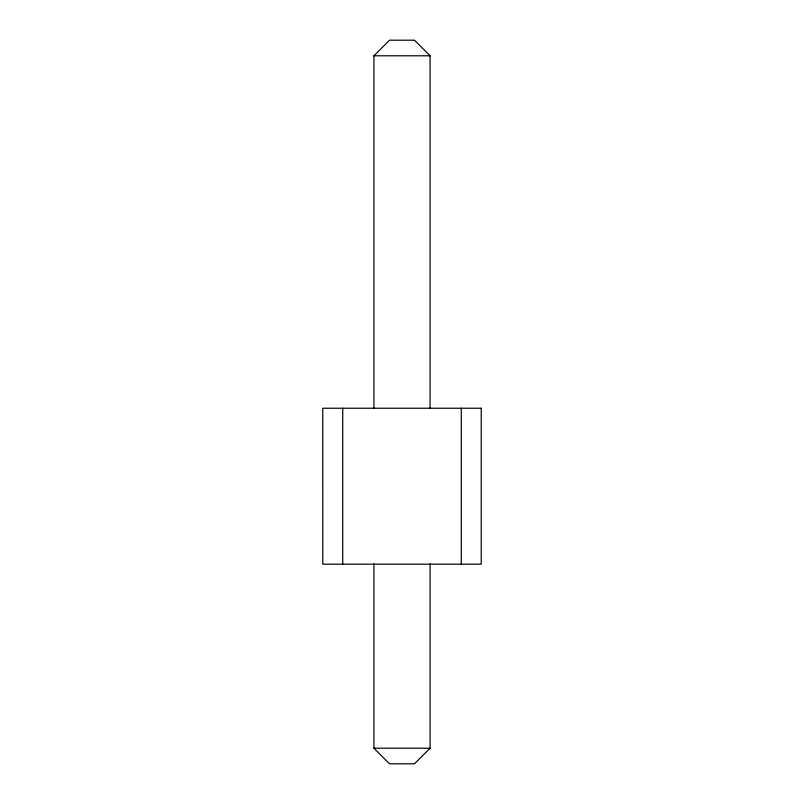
<?xml version="1.0" encoding="UTF-8"?>
<svg xmlns="http://www.w3.org/2000/svg" width="804" height="804" viewBox="0 0 804 804"><rect width="100%" height="100%" fill="white"/><g stroke="black" fill="none" stroke-linecap="round" stroke-linejoin="round"><path stroke-width="1.21" d="M373.93 408.271L373.93 55.798L389.518 40.2L414.472 40.2L430.07 55.798L430.07 408.271M430.07 563.815L430.07 748.202L414.472 763.8L389.518 763.8L373.93 748.202L373.93 563.815M373.93 55.798L430.07 55.798M373.93 748.202L430.07 748.202M461.255 408.241L461.255 564.187M342.735 408.241L342.735 564.187M481.224 408.241L322.776 408.241L322.786 564.187L481.224 564.187L481.224 408.241"/></g></svg>
